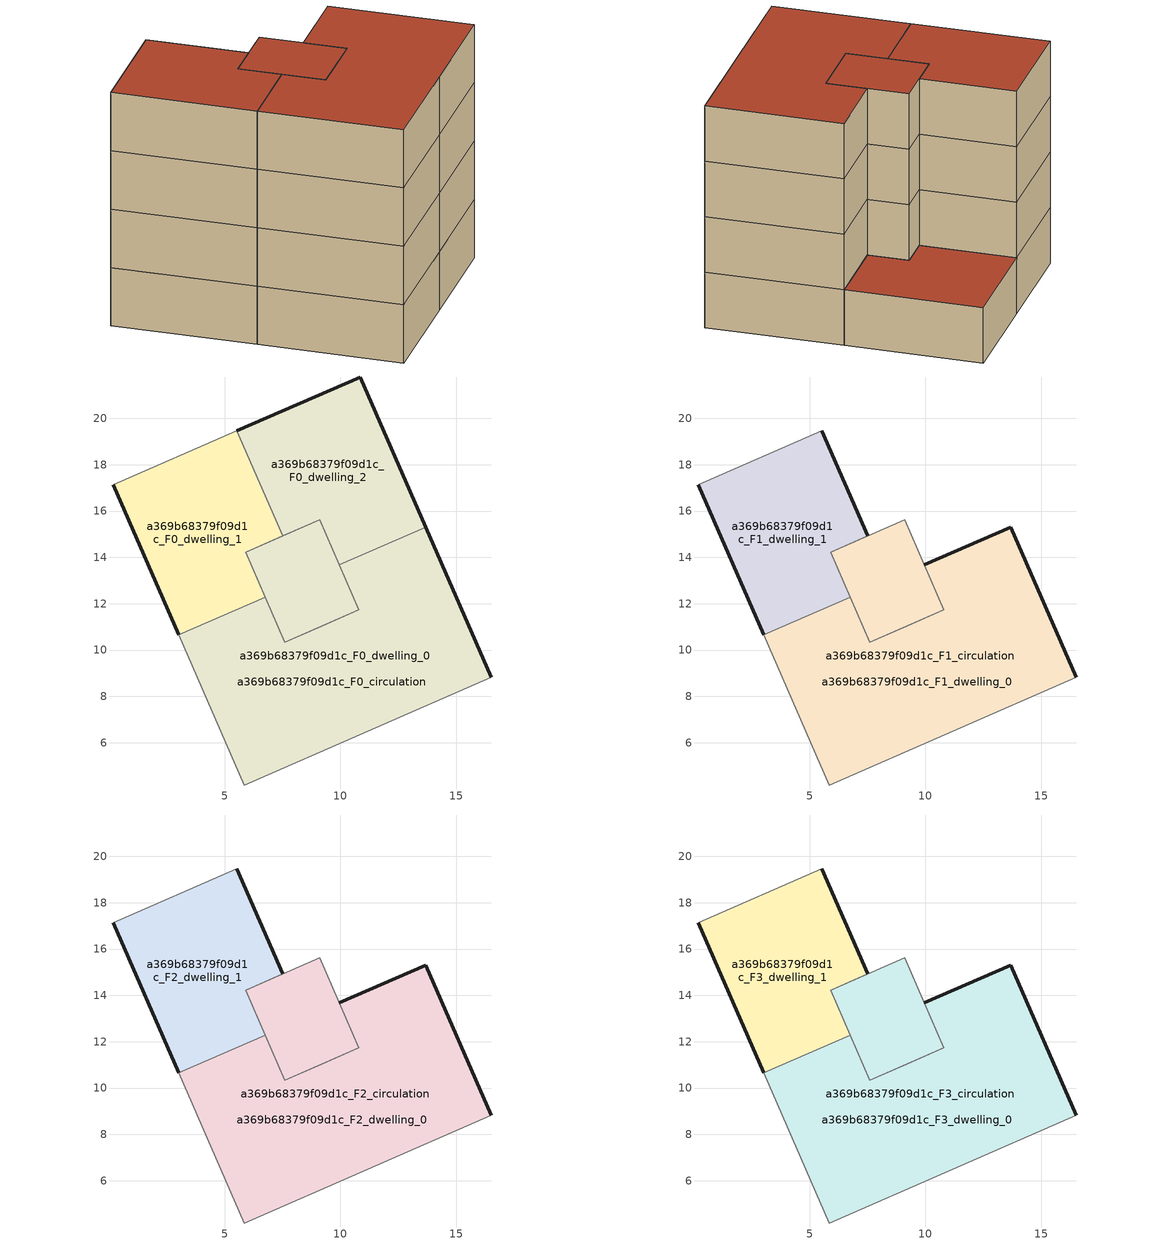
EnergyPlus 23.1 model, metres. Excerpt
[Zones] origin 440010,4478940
a369b68379f09d1c_F0_dwelling_0
 floor ground (EU_floor_Construction): 13.69,15.31 16.51,8.83 11.18,6.5 5.84,4.17 3.01,10.65 6.75,12.28 7.48,10.6 7.6,10.34 10.8,11.74 10,13.57 9.95,13.68 z0; 9.1,15.62 9.95,13.68 10,13.57 10.8,11.74 9.2,11.04 7.6,10.34 7.48,10.6 5.9,14.22 z0
 wall outside (EU_wall_Construction): 16.51,8.83 13.69,15.31 z0:3
 wall adiabatic (EU_wall_Construction): 3.01,10.65 5.84,4.17 11.18,6.5 16.51,8.83 / 9.95,13.68 10.8,11.74 9.2,11.04 7.6,10.34 6.75,12.28 z0:3
 wall to a369b68379f09d1c_F0_dwelling_1 (EU_wall_Construction): 6.75,12.28 3.01,10.65 z0:3
 wall to a369b68379f09d1c_F0_dwelling_2 (EU_wall_Construction): 13.69,15.31 9.95,13.68 z0:3
a369b68379f09d1c_F0_dwelling_1
 floor ground (EU_floor_Construction): 5.52,19.46 7.5,14.92 5.9,14.22 6.75,12.28 3.01,10.65 0.18,17.13 z0
 wall outside (EU_wall_Construction): 0.18,17.13 3.01,10.65 z0:3
 wall adiabatic (EU_wall_Construction): 5.52,19.46 0.18,17.13 / 6.75,12.28 5.9,14.22 7.5,14.92 z0:3
 wall to a369b68379f09d1c_F0_dwelling_2 (EU_wall_Construction): 7.5,14.92 5.52,19.46 z0:3
a369b68379f09d1c_F0_dwelling_2
 floor ground (EU_floor_Construction): 9.1,15.62 9.95,13.68 10.8,11.74 7.6,10.34 5.9,14.22 z0; 10.86,21.79 13.69,15.31 9.95,13.68 9.1,15.62 7.5,14.92 5.52,19.46 z0
 wall outside (EU_wall_Construction): 13.69,15.31 10.86,21.79 5.52,19.46 z0:3
 wall adiabatic (EU_wall_Construction): 7.5,14.92 9.1,15.62 9.95,13.68 z0:3
 roof outside (EU_roof_Construction): 13.69,15.31 10.86,21.79 5.52,19.46 7.5,14.92 9.1,15.62 9.95,13.68 z3; 10.8,11.74 9.95,13.68 9.1,15.62 5.9,14.22 7.6,10.34 z3
a369b68379f09d1c_F0_circulation
 floor ground (EU_floor_Construction): 9.1,15.62 9.95,13.68 10.8,11.74 9.2,11.04 7.6,10.34 7.48,10.6 5.9,14.22 z0; 13.69,15.31 16.51,8.83 11.18,6.5 5.84,4.17 3.01,10.65 6.75,12.28 7.22,11.21 7.6,10.34 10.8,11.74 10,13.57 9.95,13.68 z0; 10.86,21.79 13.69,15.31 9.95,13.68 9.1,15.62 7.5,14.92 5.52,19.46 z0
 wall adiabatic (EU_wall_Construction): 9.1,15.62 5.9,14.22 7.6,10.34 10.8,11.74 9.1,15.62 z0:3
 roof outside (EU_floor_Construction): 13.69,15.31 10.86,21.79 5.52,19.46 7.5,14.92 9.1,15.62 9.95,13.68 z3
a369b68379f09d1c_F1_dwelling_0
 floor to a369b68379f09d1c_F0_dwelling_0 (EU_floor_Construction): 13.69,15.31 16.51,8.83 11.18,6.5 5.84,4.17 3.01,10.65 6.75,12.28 7.48,10.6 7.6,10.34 9.2,11.04 10.8,11.74 9.95,13.68 z3; 9.1,15.62 9.95,13.68 10.8,11.74 9.2,11.04 7.6,10.34 7.48,10.6 6.75,12.28 5.9,14.22 z3
 wall outside (EU_wall_Construction): 16.51,8.83 13.69,15.31 9.95,13.68 z3:6
 wall adiabatic (EU_wall_Construction): 3.01,10.65 5.84,4.17 11.18,6.5 16.51,8.83 / 9.95,13.68 10.8,11.74 9.2,11.04 7.6,10.34 6.75,12.28 z3:6
 wall to a369b68379f09d1c_F1_dwelling_1 (EU_wall_Construction): 6.75,12.28 3.01,10.65 z3:6
a369b68379f09d1c_F1_dwelling_1
 floor to a369b68379f09d1c_F0_dwelling_1 (EU_floor_Construction): 5.52,19.46 7.5,14.92 5.9,14.22 6.75,12.28 3.01,10.65 0.18,17.13 z3
 wall outside (EU_wall_Construction): 0.18,17.13 3.01,10.65 / 7.5,14.92 5.52,19.46 z3:6
 wall adiabatic (EU_wall_Construction): 5.52,19.46 0.18,17.13 / 6.75,12.28 5.9,14.22 7.5,14.92 z3:6
a369b68379f09d1c_F1_circulation
 floor to a369b68379f09d1c_F0_circulation (EU_floor_Construction): 9.1,15.62 9.76,14.12 10.8,11.74 9.2,11.04 7.6,10.34 7.48,10.6 5.9,14.22 z3; 13.69,15.31 16.51,8.83 11.18,6.5 5.84,4.17 3.01,10.65 6.75,12.28 7.22,11.21 7.6,10.34 10.8,11.74 10,13.57 9.95,13.68 z3
 wall adiabatic (EU_wall_Construction): 9.1,15.62 5.9,14.22 7.6,10.34 10.8,11.74 9.1,15.62 z3:6
a369b68379f09d1c_F2_dwelling_0
 floor to a369b68379f09d1c_F1_dwelling_0 (EU_floor_Construction): 13.69,15.31 16.51,8.83 11.18,6.5 5.84,4.17 3.01,10.65 6.75,12.28 7.48,10.6 7.6,10.34 9.2,11.04 10.8,11.74 9.95,13.68 z6; 9.1,15.62 9.95,13.68 10.8,11.74 9.2,11.04 7.6,10.34 7.48,10.6 6.75,12.28 5.9,14.22 z6
 wall outside (EU_wall_Construction): 16.51,8.83 13.69,15.31 9.95,13.68 z6:9
 wall adiabatic (EU_wall_Construction): 3.01,10.65 5.84,4.17 11.18,6.5 16.51,8.83 / 9.95,13.68 10.8,11.74 9.2,11.04 7.6,10.34 6.75,12.28 z6:9
 wall to a369b68379f09d1c_F2_dwelling_1 (EU_wall_Construction): 6.75,12.28 3.01,10.65 z6:9
a369b68379f09d1c_F2_dwelling_1
 floor to a369b68379f09d1c_F1_dwelling_1 (EU_floor_Construction): 5.52,19.46 7.5,14.92 5.9,14.22 6.75,12.28 3.01,10.65 0.18,17.13 z6
 wall outside (EU_wall_Construction): 0.18,17.13 3.01,10.65 / 7.5,14.92 5.52,19.46 z6:9
 wall adiabatic (EU_wall_Construction): 5.52,19.46 0.18,17.13 / 6.75,12.28 5.9,14.22 7.5,14.92 z6:9
a369b68379f09d1c_F2_circulation
 floor to a369b68379f09d1c_F1_circulation (EU_floor_Construction): 9.1,15.62 10.8,11.74 9.2,11.04 7.6,10.34 7.48,10.6 5.9,14.22 z6; 13.69,15.31 16.51,8.83 11.18,6.5 5.84,4.17 3.01,10.65 6.75,12.28 7.22,11.21 7.6,10.34 10.8,11.74 10,13.57 9.95,13.68 z6
 wall adiabatic (EU_wall_Construction): 9.1,15.62 5.9,14.22 7.6,10.34 10.8,11.74 9.1,15.62 z6:9
a369b68379f09d1c_F3_dwelling_0
 floor to a369b68379f09d1c_F2_dwelling_0 (EU_floor_Construction): 13.69,15.31 16.51,8.83 11.18,6.5 5.84,4.17 3.01,10.65 6.75,12.28 7.48,10.6 7.6,10.34 9.2,11.04 10.8,11.74 9.95,13.68 z9; 9.1,15.62 9.95,13.68 10.8,11.74 9.2,11.04 7.6,10.34 7.48,10.6 6.75,12.28 5.9,14.22 z9
 wall outside (EU_wall_Construction): 16.51,8.83 13.69,15.31 9.95,13.68 z9:12
 wall adiabatic (EU_wall_Construction): 3.01,10.65 5.84,4.17 11.18,6.5 16.51,8.83 / 9.95,13.68 10.8,11.74 9.2,11.04 7.6,10.34 6.75,12.28 z9:12
 wall to a369b68379f09d1c_F3_dwelling_1 (EU_wall_Construction): 6.75,12.28 3.01,10.65 z9:12
 roof outside (EU_roof_Construction): 16.51,8.83 13.69,15.31 9.95,13.68 10,13.57 10.8,11.74 7.6,10.34 7.48,10.6 6.75,12.28 3.01,10.65 5.84,4.17 11.18,6.5 z12; 10.8,11.74 10,13.57 9.95,13.68 9.1,15.62 5.9,14.22 7.48,10.6 7.6,10.34 9.2,11.04 z12
a369b68379f09d1c_F3_dwelling_1
 floor to a369b68379f09d1c_F2_dwelling_1 (EU_floor_Construction): 5.52,19.46 7.5,14.92 5.9,14.22 6.75,12.28 3.01,10.65 0.18,17.13 z9
 wall outside (EU_wall_Construction): 0.18,17.13 3.01,10.65 / 7.5,14.92 5.52,19.46 z9:12
 wall adiabatic (EU_wall_Construction): 5.52,19.46 0.18,17.13 / 6.75,12.28 5.9,14.22 7.5,14.92 z9:12
 roof outside (EU_roof_Construction): 6.75,12.28 5.9,14.22 7.5,14.92 5.52,19.46 0.18,17.13 3.01,10.65 z12
a369b68379f09d1c_F3_circulation
 floor to a369b68379f09d1c_F2_circulation (EU_floor_Construction): 9.1,15.62 10.8,11.74 9.2,11.04 7.6,10.34 7.48,10.6 5.9,14.22 z9; 13.69,15.31 16.51,8.83 11.18,6.5 5.84,4.17 3.01,10.65 6.75,12.28 7.22,11.21 7.6,10.34 10.8,11.74 10,13.57 9.95,13.68 z9
 wall adiabatic (EU_wall_Construction): 9.1,15.62 5.9,14.22 7.6,10.34 10.8,11.74 9.1,15.62 z9:12
 roof outside (EU_roof_Construction): 16.51,8.83 13.69,15.31 9.95,13.68 10,13.57 10.8,11.74 7.6,10.34 7.48,10.6 6.75,12.28 3.01,10.65 5.84,4.17 11.18,6.5 z12; 10.8,11.74 10,13.57 9.95,13.68 9.1,15.62 5.9,14.22 7.48,10.6 7.6,10.34 9.2,11.04 z12
[Building]
EU S2 Campaign: North Axis=0; Terrain=City; Solar Distribution=FullExterior
[Site:Location]
Madrid: Latitude=40.5; Longitude=-3.5; Time Zone=1; Elevation=609
[SizingPeriod:WeatherFileDays]
AnnualSizingPeriod: Begin Month=1; Begin Day of Month=1; End Month=12; End Day of Month=31; Day of Week for Start Day=Monday; Use Weather File Daylight Saving Period=No; Use Weather File Rain and Snow Indicators=No
[MATERIAL]
EU_InternalMass_Material: Roughness=MediumRough; Thickness=0.1; Conductivity=1; Density=1800; Specific Heat=900; Thermal Absorptance=0.9; Solar Absorptance=0.7; Visible Absorptance=0.7
[MATERIAL:NOMASS] Roughness=MediumRough; Thermal Absorptance=0.9; Solar Absorptance=0.7; Visible Absorptance=0.7
Name | Thermal Resistance
EU_wall_NoMass | 1.60022
EU_roof_NoMass | 1.57597
EU_floor_NoMass | 0.470652
[CONSTRUCTION]
EU_wall_Construction: EU_wall_NoMass
EU_roof_Construction: EU_roof_NoMass
EU_floor_Construction: EU_floor_NoMass
EU_InternalMass_Construction: EU_InternalMass_Material
[ZONE] Type=1; Multiplier=1; Ceiling Height=autocalculate; Floor Area=autocalculate; Part of Total Floor Area=Yes
Name | Volume
a369b68379f09d1c_F0_dwelling_0 | 269.132
a369b68379f09d1c_F1_dwelling_0; a369b68379f09d1c_F2_dwelling_0; a369b68379f09d1c_F3_dwelling_0 | 269.13
a369b68379f09d1c_F0_dwelling_1; a369b68379f09d1c_F1_dwelling_1; a369b68379f09d1c_F2_dwelling_1; a369b68379f09d1c_F3_dwelling_1 | 112.343
a369b68379f09d1c_F0_dwelling_2 | 156.786
a369b68379f09d1c_F0_circulation | 381.475
a369b68379f09d1c_F1_circulation; a369b68379f09d1c_F2_circulation; a369b68379f09d1c_F3_circulation | 269.131
[INTERNALMASS] Construction=EU_InternalMass_Construction
Name | Zone or ZoneList | Surface Area
a369b68379f09d1c_F0_dwelling_0_EU_InternalMass | a369b68379f09d1c_F0_dwelling_0 | 74.8955
a369b68379f09d1c_F0_dwelling_1_EU_InternalMass | a369b68379f09d1c_F0_dwelling_1 | 37.4478
a369b68379f09d1c_F0_dwelling_2_EU_InternalMass | a369b68379f09d1c_F0_dwelling_2 | 37.4478
a369b68379f09d1c_F1_dwelling_0_EU_InternalMass | a369b68379f09d1c_F1_dwelling_0 | 74.8955
a369b68379f09d1c_F1_dwelling_1_EU_InternalMass | a369b68379f09d1c_F1_dwelling_1 | 74.8955
a369b68379f09d1c_F2_dwelling_0_EU_InternalMass | a369b68379f09d1c_F2_dwelling_0 | 74.8955
a369b68379f09d1c_F2_dwelling_1_EU_InternalMass | a369b68379f09d1c_F2_dwelling_1 | 74.8955
a369b68379f09d1c_F3_dwelling_0_EU_InternalMass | a369b68379f09d1c_F3_dwelling_0 | 74.8955
a369b68379f09d1c_F3_dwelling_1_EU_InternalMass | a369b68379f09d1c_F3_dwelling_1 | 74.8955
[OTHEREQUIPMENT] Fuel Type=Electricity; Design Level Calculation Method=Watts/Area; Power per Zone Floor Area=1; Fraction Latent=0; Fraction Radiant=0; Fraction Lost=0; Carbon Dioxide Generation Rate=0; EndUse Subcategory=EU_Step8_InternalGains
Name | Zone or ZoneList or Space or SpaceList | Schedule
EU_Step8_InternalGain_a369b68379f09d1c_F0_dwelling_0_f000 | a369b68379f09d1c_F0_dwelling_0 | EU_Step8_GainSchedule_a369b68379f09d1c_F0_dwelling_0_f000
EU_Step8_InternalGain_a369b68379f09d1c_F0_dwelling_1_f000 | a369b68379f09d1c_F0_dwelling_1 | EU_Step8_GainSchedule_a369b68379f09d1c_F0_dwelling_1_f000
EU_Step8_InternalGain_a369b68379f09d1c_F0_dwelling_2_f000 | a369b68379f09d1c_F0_dwelling_2 | EU_Step8_GainSchedule_a369b68379f09d1c_F0_dwelling_2_f000
EU_Step8_InternalGain_a369b68379f09d1c_F1_dwelling_0_f000 | a369b68379f09d1c_F1_dwelling_0 | EU_Step8_GainSchedule_a369b68379f09d1c_F1_dwelling_0_f000
EU_Step8_InternalGain_a369b68379f09d1c_F1_dwelling_1_f000 | a369b68379f09d1c_F1_dwelling_1 | EU_Step8_GainSchedule_a369b68379f09d1c_F1_dwelling_1_f000
EU_Step8_InternalGain_a369b68379f09d1c_F2_dwelling_0_f000 | a369b68379f09d1c_F2_dwelling_0 | EU_Step8_GainSchedule_a369b68379f09d1c_F2_dwelling_0_f000
EU_Step8_InternalGain_a369b68379f09d1c_F2_dwelling_1_f000 | a369b68379f09d1c_F2_dwelling_1 | EU_Step8_GainSchedule_a369b68379f09d1c_F2_dwelling_1_f000
EU_Step8_InternalGain_a369b68379f09d1c_F3_dwelling_0_f000 | a369b68379f09d1c_F3_dwelling_0 | EU_Step8_GainSchedule_a369b68379f09d1c_F3_dwelling_0_f000
EU_Step8_InternalGain_a369b68379f09d1c_F3_dwelling_1_f000 | a369b68379f09d1c_F3_dwelling_1 | EU_Step8_GainSchedule_a369b68379f09d1c_F3_dwelling_1_f000
[ZONEINFILTRATION:DESIGNFLOWRATE] Schedule=EU_AlwaysOn; Design Flow Rate Calculation Method=Flow/Area; Flow Rate per Floor Area=0.0005; Constant Term Coefficient=1; Temperature Term Coefficient=0; Velocity Term Coefficient=0; Velocity Squared Term Coefficient=0
Name | Zone or ZoneList or Space or SpaceList
EU_Circulation_Infiltration_a369b68379f09d1c_F0_circulation | a369b68379f09d1c_F0_circulation
EU_Circulation_Infiltration_a369b68379f09d1c_F1_circulation | a369b68379f09d1c_F1_circulation
EU_Circulation_Infiltration_a369b68379f09d1c_F2_circulation | a369b68379f09d1c_F2_circulation
EU_Circulation_Infiltration_a369b68379f09d1c_F3_circulation | a369b68379f09d1c_F3_circulation
[ZONEVENTILATION:DESIGNFLOWRATE] Schedule=EU_AlwaysOn; Design Flow Rate Calculation Method=AirChanges/Hour; Air Changes per Hour=0.480704; Ventilation Type=Natural; Fan Pressure Rise=0; Fan Total Efficiency=1; Constant Term Coefficient=1; Temperature Term Coefficient=0; Velocity Term Coefficient=0; Velocity Squared Term Coefficient=0; Minimum Indoor Temperature=-100; Maximum Indoor Temperature=100; Delta Temperature=-100; Minimum Outdoor Temperature=-100; Maximum Outdoor Temperature=100; Maximum Wind Speed=40
Name | Zone or ZoneList or Space or SpaceList
EU_ConstantAir_a369b68379f09d1c_F0_dwelling_0 | a369b68379f09d1c_F0_dwelling_0
EU_ConstantAir_a369b68379f09d1c_F0_dwelling_1 | a369b68379f09d1c_F0_dwelling_1
EU_ConstantAir_a369b68379f09d1c_F0_dwelling_2 | a369b68379f09d1c_F0_dwelling_2
EU_ConstantAir_a369b68379f09d1c_F1_dwelling_0 | a369b68379f09d1c_F1_dwelling_0
EU_ConstantAir_a369b68379f09d1c_F1_dwelling_1 | a369b68379f09d1c_F1_dwelling_1
EU_ConstantAir_a369b68379f09d1c_F2_dwelling_0 | a369b68379f09d1c_F2_dwelling_0
EU_ConstantAir_a369b68379f09d1c_F2_dwelling_1 | a369b68379f09d1c_F2_dwelling_1
EU_ConstantAir_a369b68379f09d1c_F3_dwelling_0 | a369b68379f09d1c_F3_dwelling_0
EU_ConstantAir_a369b68379f09d1c_F3_dwelling_1 | a369b68379f09d1c_F3_dwelling_1
[HVACTEMPLATE:THERMOSTAT] Constant Heating Setpoint=20; Constant Cooling Setpoint=50
EU_HeatOnly_a369b68379f09d1c_F0_dwelling_0; EU_HeatOnly_a369b68379f09d1c_F0_dwelling_1; EU_HeatOnly_a369b68379f09d1c_F0_dwelling_2; EU_HeatOnly_a369b68379f09d1c_F1_dwelling_0; EU_HeatOnly_a369b68379f09d1c_F1_dwelling_1; EU_HeatOnly_a369b68379f09d1c_F2_dwelling_0; EU_HeatOnly_a369b68379f09d1c_F2_dwelling_1; EU_HeatOnly_a369b68379f09d1c_F3_dwelling_0; EU_HeatOnly_a369b68379f09d1c_F3_dwelling_1
[HVACTEMPLATE:ZONE:IDEALLOADSAIRSYSTEM] System Availability Schedule=EU_AlwaysOn; Maximum Heating Supply Air Temperature=50; Minimum Cooling Supply Air Temperature=13; Maximum Heating Supply Air Humidity Ratio=0.0156; Minimum Cooling Supply Air Humidity Ratio=0.0077; Heating Limit=NoLimit; Cooling Limit=NoLimit; Heating Availability Schedule=EU_AlwaysOn; Cooling Availability Schedule=EU_CoolingOff; Dehumidification Control Type=ConstantSensibleHeatRatio; Cooling Sensible Heat Ratio=0.7; Dehumidification Setpoint=60; Humidification Control Type=None; Humidification Setpoint=30; Outdoor Air Method=None; Outdoor Air Flow Rate per Person=0.00944; Outdoor Air Flow Rate per Zone Floor Area=0; Outdoor Air Flow Rate per Zone=0; Demand Controlled Ventilation Type=None; Outdoor Air Economizer Type=NoEconomizer; Heat Recovery Type=None; Sensible Heat Recovery Effectiveness=0.7; Latent Heat Recovery Effectiveness=0.65
Name | Template Thermostat
a369b68379f09d1c_F0_dwelling_0 | EU_HeatOnly_a369b68379f09d1c_F0_dwelling_0
a369b68379f09d1c_F0_dwelling_1 | EU_HeatOnly_a369b68379f09d1c_F0_dwelling_1
a369b68379f09d1c_F0_dwelling_2 | EU_HeatOnly_a369b68379f09d1c_F0_dwelling_2
a369b68379f09d1c_F1_dwelling_0 | EU_HeatOnly_a369b68379f09d1c_F1_dwelling_0
a369b68379f09d1c_F1_dwelling_1 | EU_HeatOnly_a369b68379f09d1c_F1_dwelling_1
a369b68379f09d1c_F2_dwelling_0 | EU_HeatOnly_a369b68379f09d1c_F2_dwelling_0
a369b68379f09d1c_F2_dwelling_1 | EU_HeatOnly_a369b68379f09d1c_F2_dwelling_1
a369b68379f09d1c_F3_dwelling_0 | EU_HeatOnly_a369b68379f09d1c_F3_dwelling_0
a369b68379f09d1c_F3_dwelling_1 | EU_HeatOnly_a369b68379f09d1c_F3_dwelling_1
[SIZING:ZONE] Zone Cooling Design Supply Air Temperature Input Method=SupplyAirTemperature; Zone Cooling Design Supply Air Temperature=13; Zone Heating Design Supply Air Temperature Input Method=SupplyAirTemperature; Zone Heating Design Supply Air Temperature=50; Zone Cooling Design Supply Air Humidity Ratio=0.008; Zone Heating Design Supply Air Humidity Ratio=0.008; Cooling Design Air Flow Method=DesignDay; Cooling Design Air Flow Rate=0; Cooling Minimum Air Flow per Zone Floor Area=0.000762; Cooling Minimum Air Flow=0; Cooling Minimum Air Flow Fraction=0.2; Heating Design Air Flow Method=DesignDay; Heating Design Air Flow Rate=0; Heating Maximum Air Flow per Zone Floor Area=0.002032; Heating Maximum Air Flow=0.141576; Heating Maximum Air Flow Fraction=0.3; Account for Dedicated Outdoor Air System=No; Dedicated Outdoor Air System Control Strategy=NeutralSupplyAir; Dedicated Outdoor Air Low Setpoint Temperature for Design=autosize; Dedicated Outdoor Air High Setpoint Temperature for Design=autosize; Zone Load Sizing Method=Sensible Load Only No Latent Load; Zone Latent Cooling Design Supply Air Humidity Ratio Input Method=HumidityRatioDifference; Zone Cooling Design Supply Air Humidity Ratio Difference=0.005; Zone Latent Heating Design Supply Air Humidity Ratio Input Method=HumidityRatioDifference; Zone Humidification Design Supply Air Humidity Ratio Difference=0.005
a369b68379f09d1c_F0_dwelling_0; a369b68379f09d1c_F0_dwelling_1; a369b68379f09d1c_F0_dwelling_2; a369b68379f09d1c_F1_dwelling_0; a369b68379f09d1c_F1_dwelling_1; a369b68379f09d1c_F2_dwelling_0; a369b68379f09d1c_F2_dwelling_1; a369b68379f09d1c_F3_dwelling_0; a369b68379f09d1c_F3_dwelling_1
[SCHEDULE:CONSTANT]
Name | Hourly Value
EU_AlwaysOn | 1
EU_CoolingOff | 0
[SCHEDULE:FILE] Column Number=1; Rows to Skip at Top=0; Number of Hours of Data=8760; Column Separator=Comma; Interpolate to Timestep=No; Minutes per Item=60; Adjust Schedule for Daylight Savings=Yes
Name | File
EU_Step8_GainSchedule_a369b68379f09d1c_F0_dwelling_0_f000 | ../../schedules/a369b68379f09d1c/a369b68379f09d1c_F0_dwelling_0_f000_gain.csv
EU_Step8_GainSchedule_a369b68379f09d1c_F0_dwelling_1_f000 | ../../schedules/a369b68379f09d1c/a369b68379f09d1c_F0_dwelling_1_f000_gain.csv
EU_Step8_GainSchedule_a369b68379f09d1c_F0_dwelling_2_f000 | ../../schedules/a369b68379f09d1c/a369b68379f09d1c_F0_dwelling_2_f000_gain.csv
EU_Step8_GainSchedule_a369b68379f09d1c_F1_dwelling_0_f000 | ../../schedules/a369b68379f09d1c/a369b68379f09d1c_F1_dwelling_0_f000_gain.csv
EU_Step8_GainSchedule_a369b68379f09d1c_F1_dwelling_1_f000 | ../../schedules/a369b68379f09d1c/a369b68379f09d1c_F1_dwelling_1_f000_gain.csv
EU_Step8_GainSchedule_a369b68379f09d1c_F2_dwelling_0_f000 | ../../schedules/a369b68379f09d1c/a369b68379f09d1c_F2_dwelling_0_f000_gain.csv
EU_Step8_GainSchedule_a369b68379f09d1c_F2_dwelling_1_f000 | ../../schedules/a369b68379f09d1c/a369b68379f09d1c_F2_dwelling_1_f000_gain.csv
EU_Step8_GainSchedule_a369b68379f09d1c_F3_dwelling_0_f000 | ../../schedules/a369b68379f09d1c/a369b68379f09d1c_F3_dwelling_0_f000_gain.csv
EU_Step8_GainSchedule_a369b68379f09d1c_F3_dwelling_1_f000 | ../../schedules/a369b68379f09d1c/a369b68379f09d1c_F3_dwelling_1_f000_gain.csv
